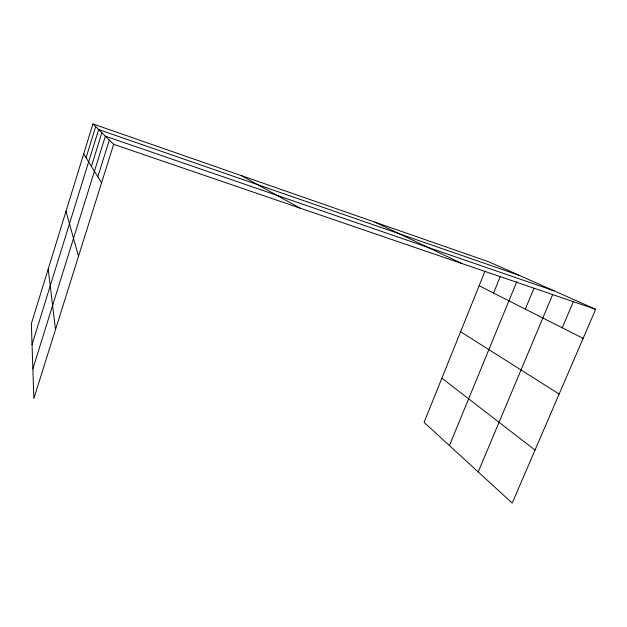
<?xml version="1.0" encoding="UTF-8"?>
<svg xmlns="http://www.w3.org/2000/svg" width="627" height="627" viewBox="0 0 627 627"><rect width="100%" height="100%" fill="white"/><g stroke="black" fill="none" stroke-linecap="round" stroke-linejoin="round"><path stroke-width="0.94" d="M92.929 123.927L31.35 323.72L33.858 398.506L113.652 144.32L92.929 123.927L488.794 261.812L595.65 309.307L512.204 503.073L424.071 422.363L484.859 271.554M86.064 157.738L95.672 126.63M32.048 344.529L98.643 129.554L519.36 275.402M91.401 166.39L101.856 132.72M32.863 368.817L105.36 136.169L554.221 290.897M97.82 176.79L109.31 140.048M493.559 293.036L500.37 276.311M449.426 445.585L516.844 281.531M525.308 309.111L533.945 288.31M478.197 471.935L552.708 294.51M562.239 327.803L573.415 301.509M113.652 144.32L595.65 309.307M374.766 222.091L461.809 263.497M479.146 285.74L583.126 338.384M241.317 175.615L300.137 208.156M460.602 331.738L559.143 394.085M441.878 378.183L535.035 450.061M83.689 153.897L101.558 182.849M65.992 211.315L78.508 256.271M48.201 269.038L55.497 329.559"/></g></svg>
